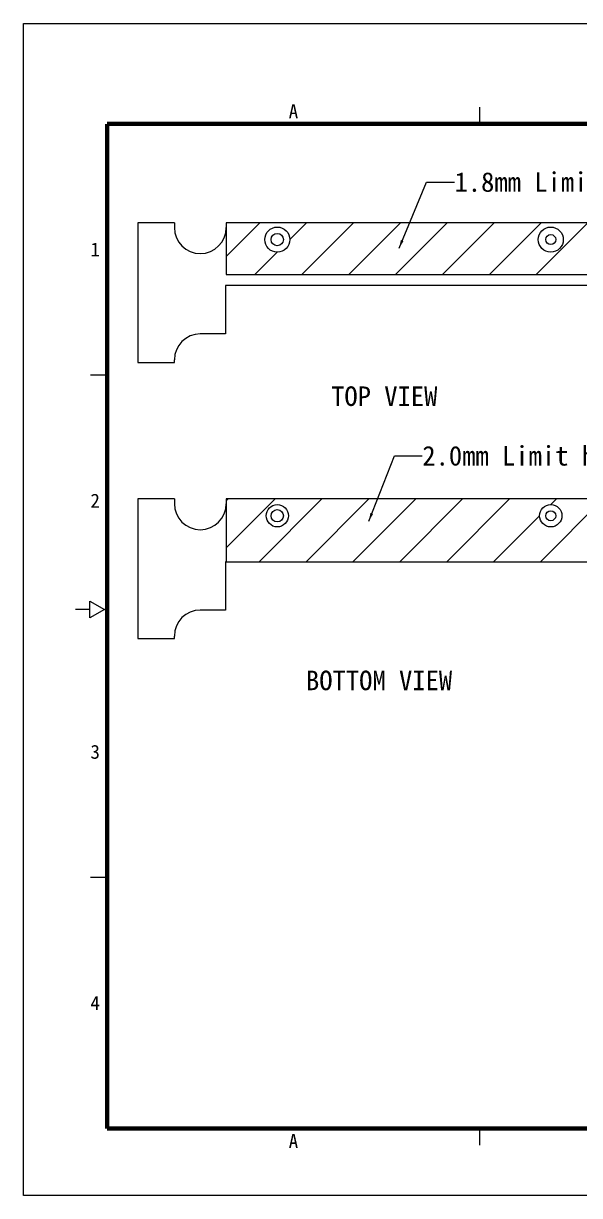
# Model space of a CAD drawing. Header units: millimetres. Extents: x 0 to 297, y 0 to 210.
# Drawn here: x 0 to 99.6, y 0 to 210 of the extents above; entities that cross this region are included whole.
import ezdxf

# ---------------------------------------------------------------- set-up
doc = ezdxf.new("R2010")
doc.units = ezdxf.units.MM
doc.header["$LTSCALE"] = 16.335
doc.layers.get('0').update_dxf_attribs({"linetype": 'CONTINUOUS'})
doc.dimstyles.get("Standard").update_dxf_attribs({"dimtxt": 3.5, "dimasz": 1.5, "dimexe": 1, "dimexo": 1, "dimtad": 1, "dimdsep": 46, "dimtxsty": 'STANDARD', "dimblk": '_FILLED', "dimblk1": '_FILLED', "dimblk2": '_FILLED', "dimcen": 0.09, "dimadec": 0, "dimazin": 0, "dimtol": 1, "dimtp": 0.01, "dimtm": 0.01, "dimtfac": 1, "dimtofl": 0, "dimtmove": 0, "dimatfit": 3, "dimldrblk": '_FILLED', "dimfxl": 1, "dimtolj": 1, "dimarcsym": 0})

# ---------------------------------------------------------------- blocks, each defined once
blk = doc.blocks.new('_FILLED')
at = {"color": 0, "linetype": 'BYBLOCK'}
blk.add_solid([(0, 0), (-1, 0.17), (-1, -0.17)], dxfattribs=at)

msp = doc.modelspace()

# ---------------------------------------------------------------- linework, layer by layer
at = {"color": 9, "linetype": 'CONTINUOUS'}
for p, q in [((0, 0), (0, 210)), ((0, 210), (297, 210)), ((297, 0), (0, 0))]:
    msp.add_line(p, q, dxfattribs=at)
at = {"color": 5, "linetype": 'CONTINUOUS'}
for p, q in [((81.75, 192), (81.75, 195)), ((36.34, 168.27), (42.34, 174.27)), ((47.74, 171.27), (50.74, 174.27)), ((49.89, 165.02), (59.14, 174.27)), ((58.29, 165.02), (67.54, 174.27)), ((66.69, 165.02), (75.94, 174.27)), ((75.09, 165.02), (84.34, 174.27)), ((83.5, 165.02), (92.75, 174.27)), ((91.9, 165.02), (101.15, 174.27)), ((41.49, 165.02), (45.49, 169.02)), ((15, 147), (12, 147)), ((36.34, 124.45), (36.69, 124.8)), ((36.34, 116.05), (45.09, 124.8)), ((42.24, 113.55), (53.49, 124.8)), ((50.64, 113.55), (61.89, 124.8)), ((59.04, 113.55), (70.29, 124.8)), ((67.44, 113.55), (78.69, 124.8)), ((75.84, 113.55), (87.09, 124.8)), ((92.64, 113.55), (103.89, 124.8)), ((94.49, 123.8), (95.49, 124.8)), ((84.24, 113.55), (92.49, 121.8)), ((15, 57), (12, 57)), ((81.75, 9), (81.75, 12))]:
    msp.add_line(p, q, dxfattribs=at)
at = {"color": 7, "linetype": 'CONTINUOUS'}
for p, q in [((20.49, 174.27), (20.49, 149.27)), ((27.04, 174.27), (20.49, 174.27)), ((27.04, 174.27), (27.04, 173.42)), ((36.19, 163.02), (36.19, 154.37)), ((104.59, 163.02), (36.19, 163.02)), ((36.19, 154.37), (31.69, 154.37)), ((20.49, 149.27), (27.04, 149.27)), ((27.04, 149.27), (27.04, 149.72)), ((20.49, 124.8), (20.49, 99.8)), ((27.04, 124.8), (20.49, 124.8)), ((27.04, 124.8), (27.04, 123.95)), ((36.19, 113.55), (36.19, 104.9)), ((36.34, 113.55), (36.19, 113.55)), ((11.9, 105), (9.3, 105)), ((11.9, 103.5), (11.9, 106.5)), ((11.9, 106.5), (14.5, 105)), ((14.5, 105), (11.9, 103.5)), ((36.19, 104.9), (31.69, 104.9)), ((20.49, 99.8), (27.04, 99.8)), ((27.04, 99.8), (27.04, 100.25))]:
    msp.add_line(p, q, dxfattribs=at)
at = {"color": 4, "linetype": 'CONTINUOUS'}
for p, q in [((36.34, 174.27), (36.34, 165.02)), ((104.34, 174.27), (36.34, 174.27)), ((36.34, 165.02), (104.34, 165.02)), ((36.34, 124.8), (36.34, 113.55)), ((104.34, 124.8), (36.34, 124.8)), ((36.34, 113.55), (104.34, 113.55))]:
    msp.add_line(p, q, dxfattribs=at)
at = {"color": 7, "linetype": 'CONTINUOUS', "const_width": 0.8}
for points in [[(15, 12), (15, 192)], [(15, 192), (282, 192)], [(282, 12), (15, 12)]]:
    msp.add_lwpolyline(points, dxfattribs=at)
at = {"color": 4, "linetype": 'CONTINUOUS'}
for centre, radius in [((45.49, 171.27), 2.25), ((94.49, 171.27), 2.25), ((45.49, 121.8), 2), ((94.49, 121.8), 2)]:
    msp.add_circle(centre, radius, dxfattribs=at)
at = {"color": 7, "linetype": 'CONTINUOUS'}
for centre, radius in [((45.49, 171.27), 1.1), ((94.49, 171.27), 0.9), ((45.49, 121.8), 1.1), ((94.49, 121.8), 0.9)]:
    msp.add_circle(centre, radius, dxfattribs=at)
for centre, start, end in [((31.69, 173.42), 180, 360), ((31.69, 149.72), 90, 180), ((31.69, 123.95), 180, 360), ((31.69, 100.25), 90, 180)]:
    msp.add_arc(centre, 4.65, start, end, dxfattribs=at)

# ---------------------------------------------------------------- texts
at = {"color": 5, "linetype": 'CONTINUOUS', "line_spacing_factor": 0.9}
for s, insert, char_height, width, attachment_point in [('A', (48.38, 195.5), 2.5, 2.5, 2), ('1.8mm Limit high', (77.24, 183.34), 3.5, 56, 1), ('1', (12, 170.75), 2.5, 2.5, 1), ('TOP VIEW', (55.13, 144.97), 3.5, 28, 1), ('2.0mm Limit high', (71.47, 134.29), 3.5, 56, 1), ('2', (12, 125.75), 2.5, 2.5, 1), ('BOTTOM VIEW', (50.63, 94.04), 3.5, 38.5, 1), ('3', (12, 80.75), 2.5, 2.5, 1), ('4', (12, 35.75), 2.5, 2.5, 1), ('A', (48.38, 11), 2.5, 2.5, 2)]:
    msp.add_mtext(s, dxfattribs=dict(at, insert=insert, char_height=char_height, width=width, attachment_point=attachment_point))

# ---------------------------------------------------------------- leaders
at = {"color": 5, "linetype": 'CONTINUOUS'}
for points in [[(67.3, 169.73), (72.24, 181.59), (77.24, 181.59)], [(61.87, 120.81), (66.47, 132.54), (71.47, 132.54)]]:
    msp.add_leader(points, dimstyle='STANDARD', override={"dimtad": 0}, dxfattribs=at)

doc.saveas('drawing.dxf')
